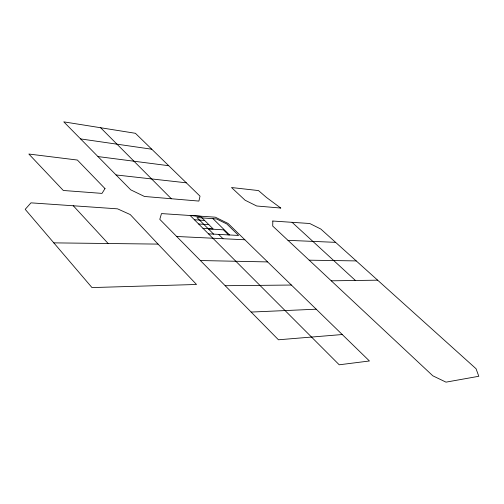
<?xml version="1.0" encoding="UTF-8"?>
<svg xmlns="http://www.w3.org/2000/svg" width="504" height="504" viewBox="0 0 504 504"><rect width="100%" height="100%" fill="white"/><g stroke="black" fill="none" stroke-linecap="round" stroke-linejoin="round"><path stroke-width="0.76" d="M342.241 334.53L278.454 339.784L159.787 219.334L161.488 213.583L215.303 217.186L228.06 223.436L369.438 360.984L339.224 364.789L190.166 215.51L200.397 216.26L213.135 228.904L202.948 228.299M251.149 312.064L316.203 309.198M331.254 280.816L377.635 280.174M225.187 285.711L291.375 285.037M53.714 242.865L158.035 244.1L196.522 284.476L91.98 287.582L25.2 209.336L30.977 202.847L117.558 208.845L130.234 214.565L158.035 244.1M309.185 260.177L356.24 260.914M200.384 260.536L267.618 261.916M287.979 240.339L335.607 242.348M176.683 236.483L244.862 239.772M208.486 233.85L238.606 235.45L226.85 223.996L216.518 218.938L196.963 217.526L213.602 234.121M208.404 228.942L223.411 229.83L228.583 234.921M198.658 223.996L208.858 224.658M194.399 219.738L204.611 220.443M116.071 174.951L130.757 189.851L144.446 196.466L198.904 201.083L200.019 196.157L135.406 133.295L63.781 121.855L116.071 174.951L186.297 182.813M97.984 156.574L168.72 165.709M151.773 149.215L80.571 138.902M355.333 280.388L292.087 222.321M212.99 218.679L229.566 234.971M218.66 234.392L223.026 238.72M171.354 198.759L100.548 127.663M73.193 205.663L108.266 243.634M272.815 221.029L272.721 226.069L432.841 375.82L446.002 382.145L478.8 376.28L476.053 368.733L320.802 229.03L309.752 223.505L272.815 221.029M105.008 188.603L101.991 193.391L63.309 190.481L28.848 154.035L77.377 160.045L105.008 188.603M280.753 208.051L256.712 205.997L245.083 200.22L231.519 187.532L258.502 190.569L266.421 197.417L280.753 208.051"/></g></svg>
